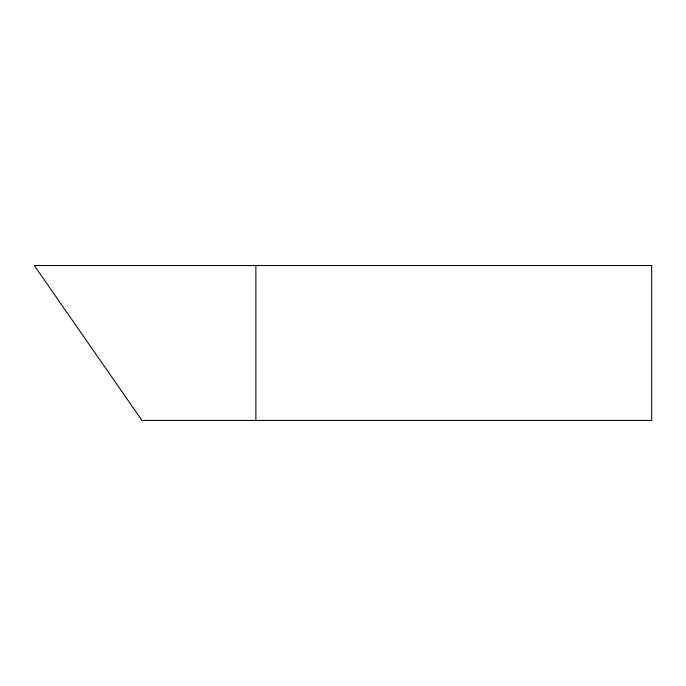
<?xml version="1.0" encoding="UTF-8"?>
<svg xmlns="http://www.w3.org/2000/svg" width="686" height="686" viewBox="0 0 686 686"><rect width="100%" height="100%" fill="white"/><g stroke="black" fill="none" stroke-linecap="round" stroke-linejoin="round"><path stroke-width="1.03" d="M255.878 265.542L255.878 420.458M651.7 265.542L34.3 265.542L141.976 420.458L651.7 420.458L651.7 265.542"/></g></svg>
